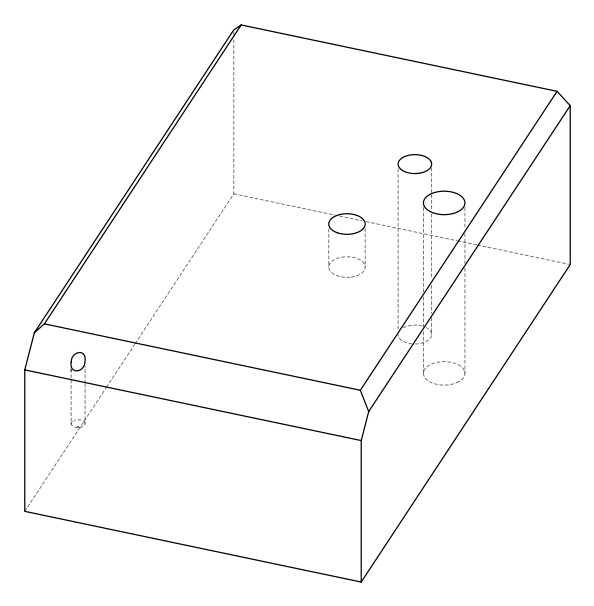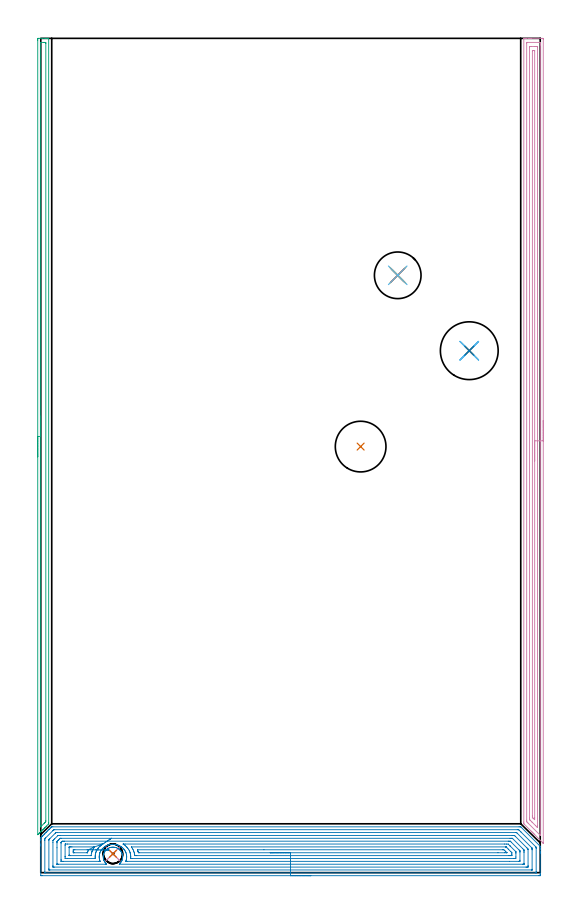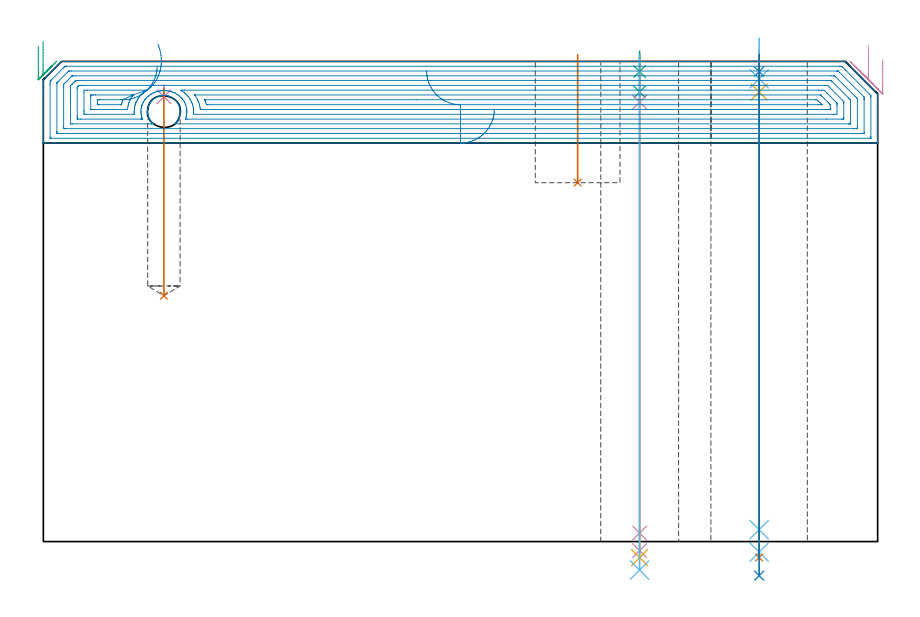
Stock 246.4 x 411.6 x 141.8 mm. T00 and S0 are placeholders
(PLAN: 16 operations, 11 tool changes, 41.5 min)
(1 INDEXABLE_INSERT_DRILL_BLIND_HOLE_FROM_SOLID | STEP1POCKET | UGT0302_004 | 0.15 min | 17554 mm3)
(2 SPOT_DRILL | STEP1HOLE | NXT0321_9005460120000 | 0.05 min | 184 mm3)
(3 SPOT_DRILL_1 | STEP1HOLE_1 | NXT0321_9005460120000 | 0.05 min | 182 mm3)
(4 SPOT_DRILL_2 | STEP1POCKET_1 | NXT0321_9005460120000 | 0.03 min | 1017 mm3)
(5 DRILL_BLIND_HOLE_INTO_CENTER | STEP1HOLE | NXT0301_125 | 0.05 min | 172 mm3)
(6 GUN_DRILL_THROUGH_HOLE | STEP1HOLE | UGT0307_003 | 0.68 min | 5153 mm3)
(7 SPADE_DRILL_TO_ENLARGE_THROUGH_HOLE | STEP1HOLE | UGT0306_005 | 0.6 min | 17850 mm3)
(8 DRILL_TO_ENLARGE_THROUGH_HOLE | STEP1HOLE | UGT0301_392 | 0.62 min | 67031 mm3)
(9 DRILL_BLIND_HOLE_INTO_CENTER_1 | STEP1HOLE_1 | NXT0301_125 | 0.05 min | 169 mm3)
(10 GUN_DRILL_THROUGH_HOLE_1 | STEP1HOLE_1 | UGT0307_001 | 0.63 min | 2570 mm3)
(11 SPADE_DRILL_TO_ENLARGE_THROUGH_HOLE_1 | STEP1HOLE_1 | UGT0306_005 | 0.6 min | 20435 mm3)
(12 DRILL_TO_ENLARGE_THROUGH_HOLE_1 | STEP1HOLE_1 | UGT0301_055 | 0.61 min | 35486 mm3)
(13 DRILL_BLIND_HOLE_INTO_CENTER_2 | STEP1POCKET_1 | UGT0301_210 | 0.25 min | 4175 mm3)
(14 AREA_MILL | FG_CHAMFER_SURFACE | UGT0205_001 | 17.91 min | 70146 mm3)
(15 AREA_MILL_1 | FG_CHAMFER_SURFACE_1 | UGT0205_001 | 6.44 min | 5674 mm3)
(16 AREA_MILL_2 | FG_CHAMFER_SURFACE_2 | UGT0205_001 | 12.76 min | 18005 mm3)
(TOOL UGT0302_004 | Indexable Insert Drill 25mm | D25 PA180 FL50 Z2)
(TOOL NXT0321_9005460120000 | NC Spot Drill, 142deg, 12mm, Carbide, Uncoated | D12 PA142 FL30 Z2)
(TOOL NXT0301_125 | Carbide Drill 6mm [861.1-0600-018A1-GP GC34] | D6 PA150 FL18.7 Z2)
(TOOL UGT0307_003 | Gun Drill 7 mm | D7 PA130 FL24 Z1)
(TOOL UGT0306_005 | Spade Drill 14.5mm | D14.5 PA132 FL10 Z2)
(TOOL UGT0301_392 | Twist Drill 28.5 mm | D28.5 PA118 FL165 Z2)
(TOOL UGT0307_001 | Gun Drill 5 mm | D5 PA130 FL24 Z1)
(TOOL UGT0301_055 | Twist Drill 23 mm | D23 PA118 FL155 Z2)
(TOOL UGT0301_210 | Twist Drill 9.6 mm | D9.6 PA118 FL84 Z2)
(TOOL UGT0205_001 | Chamfer Mill 20 x 3 x 45 deg. | D20 FL50 Z2)
(OP 1 INDEXABLE_INSERT_DRILL_BLIND_HOLE_FROM_SOLID)
G17 G21 G94 G90
T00 M6
G54
G17 G0 G90 X157.8 Y210.2 S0 M3
G43 Z151.8 H0
G94 G81 G98 Z106. F250. R143.8
G80
M5
M2
(OP 2 SPOT_DRILL)
G17 G21 G94 G90
T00 M6
G54
G17 G0 G90 X211.4 Y257.5 S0 M3
G43 Z151.8 H0
G94 G81 G98 Z138.8 F250. R144.8
G80
M5
M2
(OP 3 SPOT_DRILL_1)
G17 G21 G94 G90
T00 M6
G54
G17 G0 G90 X176.1 Y294.7 S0 M3
G43 Z151.8 H0
G94 G81 G98 Z138.8 F250. R144.8
G80
M5
M2
(OP 4 SPOT_DRILL_2)
G17 G21 G94 G90
T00 M6
G54
G17 G0 G90 X35.6 Y9.3 S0 M3
G43 Z151.8 H0
G94 G81 G98 Z131.387 F250. R134.8
G80
M5
M2
(OP 5 DRILL_BLIND_HOLE_INTO_CENTER)
G17 G21 G94 G90
T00 M6
G54
G17 G0 G90 X211.4 Y257.5 S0 M3
G43 Z151.8 H1
G94 G81 G98 Z132.8 F250. R143.8
G80
M5
M2
(OP 6 GUN_DRILL_THROUGH_HOLE)
G17 G21 G94 G90
T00 M6
G54
G17 G0 G90 X211.4 Y257.5 M8
G43 Z151.8 H0
Z148.64
S716 M3
G94 G1 Z136.668 F125. M26
G4 X.084
Z3.5 F250.
G4 X.084
Z-3.132 F125.
G4 X.084
M5
M9
G0 Z148.64
Z151.8
M2
(OP 7 SPADE_DRILL_TO_ENLARGE_THROUGH_HOLE)
G17 G21 G94 G90
T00 M6
G54
G17 G0 G90 X211.4 Y257.5 S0 M3
G43 Z151.8 H0
G94 G73 G98 Z-4.728 F250. Q13.321 R143.8
G80
M5
M2
(OP 8 DRILL_TO_ENLARGE_THROUGH_HOLE)
G17 G21 G94 G90
T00 M6
G54
G17 G0 G90 X211.4 Y257.5 S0 M3
G43 Z151.8 H0
G94 G73 G98 Z-10.062 F250. Q25.31 R143.8
G80
M5
M2
(OP 9 DRILL_BLIND_HOLE_INTO_CENTER_1)
G17 G21 G94 G90
T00 M6
G54
G17 G0 G90 X176.1 Y294.7 S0 M3
G43 Z151.8 H1
G94 G81 G98 Z132.8 F250. R143.8
G80
M5
M2
(OP 10 GUN_DRILL_THROUGH_HOLE_1)
G17 G21 G94 G90
T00 M6
G54
G17 G0 G90 X176.1 Y294.7 M8
G43 Z151.8 H0
Z138.99
S716 M3
G94 G1 Z129.804 F125. M26
G4 X.084
Z2.5 F250.
G4 X.084
Z-2.666 F125.
G4 X.084
M5
M9
G0 Z138.99
Z151.8
M2
(OP 11 SPADE_DRILL_TO_ENLARGE_THROUGH_HOLE_1)
G17 G21 G94 G90
T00 M6
G54
G17 G0 G90 X176.1 Y294.7 S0 M3
G43 Z151.8 H0
G94 G73 G98 Z-4.728 F250. Q13.321 R143.8
G80
M5
M2
(OP 12 DRILL_TO_ENLARGE_THROUGH_HOLE_1)
G17 G21 G94 G90
T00 M6
G54
G17 G0 G90 X176.1 Y294.7 S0 M3
G43 Z151.8 H0
G94 G73 G98 Z-8.41 F250. Q21.459 R143.8
G80
M5
M2
(OP 13 DRILL_BLIND_HOLE_INTO_CENTER_2)
G17 G21 G94 G90
T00 M6
G54
G17 G0 G90 X35.6 Y9.3 S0 M3
G43 Z151.8 H0
G94 G81 G98 Z72.6 F250. R133.8
G80
M5
M2
(OP 14 AREA_MILL)
G17 G21 G94 G90
T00 M6
G54
G17 G0 G90 X133.2 Y-1.5 S1061 M3
G43 Z151.8 H0
Z127.7
G94 G1 X133.162 Z126.828 F250.
X133.048 Z125.963
X132.859 Z125.112
X132.597 Z124.28
X132.263 Z123.474
X131.86 Z122.7
X131.392 Z121.964
X130.86 Z121.272
X130.271 Z120.629
X129.628 Z120.04
X128.936 Z119.508
X128.2 Z119.04
X127.426 Z118.637
X126.62 Z118.303
X125.788 Z118.041
X124.936 Z117.852
X124.072 Z117.738
X123.2 Z117.7
X0.595
X0.226 Y-1.496 Z117.702
X0.01 Y-1.492 Z117.706
X0. Y-1.272 Z117.926
Y13.21 Z132.405
Y13.801 Z132.998
Y14.097 Z133.293
Y15.87 Z135.065
Y16.461 Z135.66
X0.001 Y17.201 Z136.399
X0.595 Y17.796 Z136.993
X0.736 Y17.939 Z137.134
X1.06 Y18.26 Z137.46
X1.623 Y18.825 Z138.021
X1.967 Y19.167 Z138.367
X2.51 Y19.712 Z138.908
X2.875 Y20.075 Z139.274
X3.397 Y20.598 Z139.795
X3.989 Y21.19 Z140.389
X4.161 Y21.363 Z140.56
X4.283 Y21.485 Z140.682
X4.876 Y22.076 Z141.276
X5.319 Y22.519 Z141.719
X5.326 Y22.525 Z141.725
X5.405 Y22.601 Z141.782
X5.945 Y22.6 Z141.8
X235.997
X236.795 Y22.594 Z141.792
X236.88 Y22.52 Z141.72
X246.313 Y13.087 Z132.286
X246.39 Y13. Z132.195
X246.4 Y12.914 Z132.113
Y12.767 Z131.966
Y12.028 Z131.227
Y11.437 Z130.632
Y10.254 Z129.451
Y9.663 Z128.857
Y-0.681 Z118.516
X246.397 Y-0.976 Z118.221
X246.392 Y-1.492 Z117.706
X246.326 Y-1.494 Z117.703
X245.805 Y-1.5 Z117.7
X123.2
Y-0.086 Z119.114
X2.378
X2.156 Y-0.082 Z119.118
X2.048 Y-0.079 Z119.121
X2.009 Y-0.072 Z119.128
X2.007 Y-0.039 Z119.161
X2.004 Y0.05 Z119.25
X2. Y0.286 Z119.486
X2.001 Y15.87 Z135.07
X2.004 Y16.242 Z135.442
X2.016 Y16.756 Z135.956
X2.194 Y16.94 Z136.14
X2.378 Y17.128 Z136.328
X5.945 Y20.695 Z139.895
X6.195 Y20.94 Z140.14
X6.414 Y21.153 Z140.353
X6.452 Y21.179 Z140.379
X6.504 Y21.181 Z140.381
X6.614 Y21.184 Z140.384
X6.836 Y21.186 Z140.386
X235.105
X235.552 Y21.179 Z140.379
X235.773 Y21.165 Z140.365
X235.997 Y20.949 Z140.149
X236.647 Y20.303 Z139.503
X236.889 Y20.062 Z139.262
X244.022 Y12.927 Z132.127
X244.318 Y12.622 Z131.822
X244.39 Y12.546 Z131.746
X244.394 Y12.448 Z131.648
X244.397 Y12.323 Z131.523
X244.4 Y11.948 Z131.148
Y0.422 Z119.622
X244.395 Y0.046 Z119.246
X244.39 Y-0.061 Z119.139
X244.387 Y-0.08 Z119.12
X244.381 Y-0.082 Z119.118
X244.355 Y-0.084 Z119.116
X244.244 Y-0.085 Z119.115
X244.022 Y-0.086 Z119.114
X123.2
Y1.328 Z120.528
X4.518 Y1.329 Z120.529
X4.161 Y1.332 Z120.532
X4.043 Y1.335 Z120.535
X4.01 Y1.337 Z120.537
X4.006 Y1.417 Z120.617
X4.002 Y1.523 Z120.723
X4.001 Y1.684 Z120.884
X4. Y1.844 Z121.044
X4.001 Y16.029 Z135.229
X4.006 Y16.19 Z135.39
X4.011 Y16.294 Z135.494
X4.051 Y16.34 Z135.54
X4.161 Y16.46 Z135.66
X4.309 Y16.61 Z135.81
X4.455 Y16.756 Z135.956
X7.117 Y19.416 Z138.616
X7.426 Y19.717 Z138.917
X7.47 Y19.759 Z138.959
X7.55 Y19.765 Z138.965
X7.728 Y19.767 Z138.967
X8.263 Y19.771 Z138.971
X234.214
X234.571 Y19.768 Z138.968
X234.672 Y19.765 Z138.965
X234.727 Y19.762 Z138.962
X234.753 Y19.738 Z138.938
X234.865 Y19.632 Z138.832
X235.084 Y19.416 Z138.616
X242.239 Y12.261 Z131.461
X242.337 Y12.156 Z131.356
X242.384 Y12.105 Z131.305
X242.39 Y11.918 Z131.118
X242.397 Y11.597 Z130.797
X242.399 Y11.437 Z130.637
X242.4 Y11.276 Z130.476
X242.399 Y1.684 Z120.884
X242.398 Y1.525 Z120.725
X242.39 Y1.364 Z120.564
X242.386 Y1.334 Z120.534
X242.371 Y1.333 Z120.533
X242.328 Y1.33 Z120.53
X242.239 Y1.329 Z120.529
X123.2 Y1.328 Z120.528
Y2.743 Z121.943
X6.663
X6.078 Y2.748 Z121.948
X6.015 Y2.749 Z121.949
X6.01 Y2.832 Z122.032
X6.004 Y3.022 Z122.222
X6. Y3.402 Z122.602
Y14.983 Z134.183
X6.008 Y15.807 Z135.007
X6.029 Y15.87 Z135.07
X6.428 Y16.276 Z135.476
X6.836 Y16.688 Z135.888
X8.343 Y18.194 Z137.394
X8.455 Y18.304 Z137.504
X8.493 Y18.337 Z137.537
X8.513 Y18.351 Z137.551
X8.531 Y18.353 Z137.553
X8.62 Y18.356 Z137.556
X8.793 Y18.357 Z137.557
X9.511
X232.604
X233.322 Y18.356 Z137.556
X233.498 Y18.355 Z137.555
X233.67 Y18.35 Z137.55
X234.009 Y18.031 Z137.231
X234.214 Y17.836 Z137.036
X239.728 Y12.323 Z131.523
X239.89 Y12.16 Z131.36
X240.205 Y11.838 Z131.038
X240.39 Y11.645 Z130.845
X240.394 Y11.595 Z130.795
X240.399 Y11.492 Z130.692
X240.4 Y3.457 Z122.657
X240.395 Y3.041 Z122.241
X240.39 Y2.834 Z122.034
X240.376 Y2.749 Z121.949
X240.278 Y2.747 Z121.947
X239.564 Y2.743 Z121.943
X239.39
X123.2
Y4.157 Z123.357
X38.715 Y4.158 Z123.358
X38.796 Y4.234 Z123.434
X38.918 Y4.343 Z123.543
X39.167 Y4.596 Z123.796
X39.477 Y4.987 Z124.187
X39.755 Y5.419 Z124.619
X39.988 Y5.87 Z125.07
X40.061 Y6.032 Z125.232
X40.179 Y6.39 Z125.59
X40.274 Y6.752 Z125.952
X40.351 Y7.192 Z126.392
X40.385 Y7.635 Z126.835
X40.381 Y8.078 Z127.278
X40.334 Y8.518 Z127.718
X40.245 Y8.963 Z128.163
X40.119 Y9.401 Z128.601
X40.061 Y9.568 Z128.768
X39.891 Y9.931 Z129.131
X39.696 Y10.284 Z129.484
X39.446 Y10.654 Z129.854
X39.167 Y11.006 Z130.206
X39.014 Y11.167 Z130.367
X38.655 Y11.486 Z130.686
X38.273 Y11.78 Z130.98
X38.054 Y11.92 Z131.12
X37.825 Y12.05 Z131.25
X37.379 Y12.246 Z131.446
X36.936 Y12.399 Z131.599
X36.485 Y12.506 Z131.706
X36.039 Y12.569 Z131.769
X35.591 Y12.588 Z131.788
X35.143 Y12.568 Z131.768
X34.697 Y12.503 Z131.703
X34.246 Y12.394 Z131.594
X33.803 Y12.24 Z131.44
X33.38 Y12.05 Z131.25
X32.909 Y11.765 Z130.965
X32.537 Y11.48 Z130.68
X32.187 Y11.167 Z130.367
X32.015 Y10.987 Z130.187
X31.746 Y10.644 Z129.844
X31.504 Y10.284 Z129.484
X31.299 Y9.908 Z129.108
X31.122 Y9.521 Z128.721
X31.08 Y9.401 Z128.601
X30.955 Y8.963 Z128.163
X30.866 Y8.518 Z127.718
X30.819 Y8.078 Z127.278
X30.815 Y7.635 Z126.835
X30.849 Y7.192 Z126.392
X30.926 Y6.752 Z125.952
X31.014 Y6.413 Z125.613
X31.122 Y6.079 Z125.279
X31.214 Y5.87 Z125.07
X31.445 Y5.419 Z124.619
X31.719 Y4.987 Z124.187
X31.862 Y4.797 Z123.997
X32.015 Y4.613 Z123.813
X32.273 Y4.352 Z123.552
X32.467 Y4.163 Z123.363
X32.376 Y4.159 Z123.359
X31.991 Y4.157 Z123.357
X31.803
X8.62
X8.432 Y4.158 Z123.358
X8.057 Y4.163 Z123.363
X8.013 Y4.164 Z123.364
X8.009 Y4.173 Z123.373
X8.004 Y4.202 Z123.402
X8.001 Y4.256 Z123.456
X8. Y12.274 Z131.474
Y14.713 Z133.913
X8.001 Y14.983 Z134.183
X8.004 Y15.291 Z134.491
X8.008 Y15.368 Z134.568
X8.013 Y15.403 Z134.603
X8.031 Y15.424 Z134.624
X8.101 Y15.499 Z134.699
X8.468 Y15.87 Z135.07
X8.544 Y15.946 Z135.146
X8.988 Y16.39 Z135.59
X9.355 Y16.756 Z135.956
X9.434 Y16.833 Z136.033
X9.511 Y16.904 Z136.104
X9.56 Y16.936 Z136.136
X9.6 Y16.939 Z136.139
X9.687 Y16.941 Z136.141
X9.863 Y16.943 Z136.143
X10.215
X231.539
X232.243 Y16.942 Z136.142
X232.43 Y16.94 Z136.14
X232.617 Y16.936 Z136.136
X232.659 Y16.931 Z136.131
X232.685 Y16.909 Z136.109
X232.74 Y16.859 Z136.059
X232.845 Y16.756 Z135.956
X237.78 Y11.821 Z131.021
X238.163 Y11.437 Z130.637
X238.288 Y11.307 Z130.507
X238.384 Y11.205 Z130.405
X238.39 Y11.128 Z130.328
X238.398 Y10.822 Z130.022
X238.399 Y10.55 Z129.75
X238.4 Y9.934 Z129.134
Y4.614 Z123.814
X238.397 Y4.344 Z123.544
X238.393 Y4.19 Z123.39
X238.391 Y4.174 Z123.374
X238.377 Y4.164 Z123.364
X238.281 Y4.161 Z123.361
X238.156 Y4.158 Z123.358
X237.968 Y4.157 Z123.357
X237.78
X123.2
Y5.571 Z124.771
X42.503
X42.16 Y5.572 Z124.772
X42.002 Y5.575 Z124.775
X41.974 Y5.578 Z124.778
X41.967 Y5.58 Z124.78
X41.97 Y5.594 Z124.794
X41.986 Y5.651 Z124.851
X42.009 Y5.722 Z124.922
X42.131 Y6.117 Z125.317
X42.208 Y6.411 Z125.611
X42.323 Y7.004 Z126.204
X42.344 Y7.162 Z126.362
X42.369 Y7.509 Z126.709
X42.376 Y7.89 Z127.09
Y8.017 Z127.217
X42.341 Y8.409 Z127.609
X42.292 Y8.777 Z127.977
X42.243 Y9.036 Z128.236
X42.074 Y9.663 Z128.863
X41.991 Y9.911 Z129.111
X41.787 Y10.376 Z129.576
X41.693 Y10.55 Z129.75
X41.612 Y10.696 Z129.896
X41.317 Y11.149 Z130.349
X41.108 Y11.437 Z130.637
X40.934 Y11.655 Z130.855
X40.72 Y11.896 Z131.096
X40.257 Y12.323 Z131.523
X40.021 Y12.515 Z131.715
X39.828 Y12.664 Z131.864
X39.505 Y12.89 Z132.09
X38.965 Y13.21 Z132.41
X38.937 Y13.225 Z132.425
X38.908 Y13.239 Z132.439
X38.35 Y13.475 Z132.675
X38.045 Y13.583 Z132.783
X37.81 Y13.663 Z132.863
X37.503 Y13.749 Z132.949
X37.153 Y13.832 Z133.032
X36.803 Y13.896 Z133.096
X36.407 Y13.952 Z133.152
X36.262 Y13.967 Z133.167
X35.474 Y13.993 Z133.193
X35.37 Y13.99 Z133.19
X34.985 Y13.971 Z133.171
X34.644 Y13.932 Z133.132
X34.478 Y13.908 Z133.108
X34.153 Y13.856 Z133.056
X33.89 Y13.795 Z132.995
X33.587 Y13.722 Z132.922
X33.197 Y13.597 Z132.797
X32.695 Y13.409 Z132.609
X32.556 Y13.348 Z132.548
X32.251 Y13.21 Z132.41
X31.967 Y13.047 Z132.247
X31.803 Y12.949 Z132.149
X31.423 Y12.701 Z131.901
X30.932 Y12.323 Z131.523
X30.921 Y12.314 Z131.514
X30.912 Y12.306 Z131.506
X30.466 Y11.88 Z131.08
X30.325 Y11.729 Z130.929
X30.082 Y11.437 Z130.637
X30.055 Y11.402 Z130.602
X30.02 Y11.356 Z130.556
X29.696 Y10.872 Z130.072
X29.516 Y10.55 Z129.75
X29.384 Y10.295 Z129.495
X29.128 Y9.708 Z128.908
X29.118 Y9.674 Z128.874
X29.115 Y9.663 Z128.863
X29.015 Y9.28 Z128.48
X28.942 Y8.962 Z128.162
X28.908 Y8.777 Z127.977
X28.834 Y8.182 Z127.382
X28.827 Y7.89 Z127.09
X28.825 Y7.603 Z126.803
X28.845 Y7.286 Z126.486
X28.877 Y7.004 Z126.204
X28.937 Y6.661 Z125.861
X29.035 Y6.209 Z125.409
X29.062 Y6.117 Z125.317
X29.128 Y5.9 Z125.1
X29.195 Y5.696 Z124.896
X29.218 Y5.621 Z124.821
X29.226 Y5.577 Z124.777
X29.2 Y5.576 Z124.776
X29.128 Y5.574 Z124.774
X28.785 Y5.572 Z124.772
X10.951
X10.403 Y5.575 Z124.775
X10.053 Y5.578 Z124.778
X10.01 Y5.585 Z124.785
X10.004 Y5.627 Z124.827
X10.001 Y6.117 Z125.317
X10. Y6.518 Z125.718
Y14.583 Z133.783
X10.003 Y14.783 Z133.983
X10.006 Y14.883 Z134.083
X10.01 Y14.931 Z134.131
X10.042 Y14.983 Z134.183
X10.219 Y15.166 Z134.366
X10.403 Y15.352 Z134.552
X10.58 Y15.521 Z134.721
X10.751 Y15.524 Z134.724
X11.295 Y15.528 Z134.728
X11.638 Y15.529 Z134.729
X230.647
X230.991 Y15.528 Z134.728
X231.539 Y15.523 Z134.723
X231.612 Y15.522 Z134.722
X231.689 Y15.451 Z134.651
X231.851 Y15.296 Z134.496
X232.168 Y14.983 Z134.183
X235.997 Y11.154 Z130.354
X236.295 Y10.849 Z130.049
X236.367 Y10.773 Z129.973
X236.39 Y10.731 Z129.931
X236.393 Y10.683 Z129.883
X236.397 Y10.55 Z129.75
X236.4 Y10.15 Z129.35
X236.399 Y6.117 Z125.317
X236.396 Y5.72 Z124.92
X236.39 Y5.589 Z124.789
X236.271 Y5.578 Z124.778
X235.997 Y5.575 Z124.775
X235.653 Y5.572 Z124.772
X231.276 Y5.571 Z124.771
X123.2
Y6.985 Z126.185
X45.178 Y6.986 Z126.186
X44.35 Y7.004 Z126.204
X44.366 Y7.404 Z126.604
X44.379 Y7.799 Z126.999
X44.376 Y7.89 Z127.09
X44.353 Y8.295 Z127.495
X44.314 Y8.75 Z127.95
X44.31 Y8.777 Z127.977
X44.287 Y8.948 Z128.148
X44.112 Y9.663 Z128.863
X44.053 Y9.896 Z129.096
X43.921 Y10.282 Z129.482
X43.801 Y10.55 Z129.75
X43.672 Y10.832 Z130.032
X43.395 Y11.343 Z130.543
X43.337 Y11.437 Z130.637
X43.238 Y11.593 Z130.793
X42.834 Y12.151 Z131.351
X42.697 Y12.323 Z131.523
X42.503 Y12.552 Z131.752
X42.335 Y12.729 Z131.929
X42.171 Y12.883 Z132.083
X41.815 Y13.21 Z132.41
X41.612 Y13.377 Z132.577
X40.919 Y13.898 Z133.098
X40.72 Y14.025 Z133.225
X40.61 Y14.097 Z133.297
X40.705 Y14.112 Z133.312
X40.72 Y14.113 Z133.313
X41.593 Y14.115 Z133.315
X228.864
X229.755 Y14.108 Z133.308
X230.594 Y14.097 Z133.297
X230.647 Y14.05 Z133.25
X231.493 Y13.21 Z132.41
X231.539 Y13.164 Z132.364
X234.153 Y10.55 Z129.75
X234.214 Y10.489 Z129.689
X234.315 Y10.384 Z129.584
X234.364 Y10.332 Z129.532
X234.385 Y10.306 Z129.506
X234.39 Y10.219 Z129.419
X234.397 Y9.849 Z129.049
X234.399 Y9.663 Z128.863
Y7.706 Z126.906
X234.39 Y7.004 Z126.204
X234.23 Y6.987 Z126.187
X234.214
X233.34 Y6.985 Z126.185
X123.2
Y8.399 Z127.599
X47.341 Y8.4 Z127.6
X46.962 Y8.401 Z127.601
X46.445 Y8.404 Z127.604
X46.377 Y8.406 Z127.606
X46.353 Y8.495 Z127.695
X46.312 Y8.777 Z127.977
X46.263 Y9.119 Z128.319
X46.169 Y9.565 Z128.765
X46.146 Y9.663 Z128.863
X46.07 Y9.975 Z129.175
X45.886 Y10.55 Z129.75
X45.676 Y11.045 Z130.245
X45.484 Y11.437 Z130.637
X45.178 Y11.978 Z131.178
X44.707 Y12.696 Z131.896
X44.713 Y12.697 Z131.897
X44.745 Y12.699 Z131.899
X44.799 Y12.7 Z131.9
X229.376
X229.471 Y12.699 Z131.899
X229.517 Y12.696 Z131.896
X229.537 Y12.694 Z131.894
X229.571 Y12.671 Z131.871
X229.755 Y12.496 Z131.696
X229.929 Y12.323 Z131.523
X230.647 Y11.607 Z130.807
X231.865 Y10.386 Z129.586
X232.182 Y10.064 Z129.264
X232.387 Y9.854 Z129.054
X232.392 Y9.8 Z129.
X232.399 Y9.694 Z128.894
X232.4 Y8.777 Z127.977
X232.397 Y8.563 Z127.763
X232.393 Y8.456 Z127.656
X232.39 Y8.409 Z127.609
X232.297 Y8.407 Z127.607
X231.916 Y8.402 Z127.602
X231.539 Y8.4 Z127.6
X231.026
X123.2 Y8.399 Z127.599
Y9.814 Z129.014
X48.593 Y9.815 Z129.015
X48.296 Y9.818 Z129.018
X48.154 Y9.821 Z129.021
X48.12 Y9.934 Z129.134
X47.979 Y10.425 Z129.625
X47.942 Y10.55 Z129.75
X47.853 Y10.837 Z130.037
X47.746 Y11.108 Z130.308
X47.72 Y11.177 Z130.377
X47.695 Y11.249 Z130.449
X47.686 Y11.279 Z130.479
X47.691 Y11.28 Z130.48
X47.721 Y11.283 Z130.483
X47.853 Y11.285 Z130.485
X110.1 Y11.286 Z130.486
X227.972 Y11.285 Z130.485
X228.125
X228.488 Y11.279 Z130.479
X228.864 Y10.929 Z130.129
X229.251 Y10.55 Z129.75
X229.755 Y10.048 Z129.248
X229.921 Y9.88 Z129.08
X229.947 Y9.851 Z129.051
X229.967 Y9.826 Z129.026
X229.949 Y9.821 Z129.021
X229.755 Y9.817 Z129.017
X229.603 Y9.815 Z129.015
X228.864 Y9.814 Z129.014
X225.562
X123.2
X122.328 Z129.052
X121.464 Z129.166
X120.612 Z129.354
X119.78 Z129.617
X118.974 Z129.951
X118.2 Z130.353
X117.464 Z130.822
X116.772 Z131.353
X116.129 Z131.943
X115.54 Z132.586
X115.008 Z133.278
X114.54 Z134.014
X114.137 Z134.788
X113.803 Z135.593
X113.541 Z136.426
X113.352 Z137.277
X113.238 Z138.142
X113.2 Z139.014
G0 Z151.8
X33.804 Y16.251
Z146.9
G1 X34.129 Y16.469 Z146.12
X34.396 Y16.649 Z145.309
X34.604 Y16.788 Z144.473
X34.75 Y16.886 Z143.619
X34.833 Y16.942 Z142.752
X34.854 Y16.956 Z141.88
X34.812 Y16.928 Z141.01
X34.706 Y16.857 Z140.146
X34.539 Y16.744 Z139.298
X34.311 Y16.591 Z138.47
X34.023 Y16.398 Z137.669
X33.679 Y16.167 Z136.901
X33.281 Y15.9 Z136.173
X32.832 Y15.598 Z135.489
X32.334 Y15.264 Z134.854
X31.793 Y14.901 Z134.275
X31.212 Y14.511 Z133.754
X30.595 Y14.097 Z133.297
X30.252 Y13.866 Z133.066
X30.02 Y13.709 Z132.909
X29.738 Y13.49 Z132.69
X29.385 Y13.21 Z132.41
X29.248 Y13.09 Z132.29
X29.128 Y12.981 Z132.181
X28.794 Y12.656 Z131.856
X28.503 Y12.323 Z131.523
X28.383 Y12.178 Z131.378
X28.237 Y11.991 Z131.191
X28.011 Y11.661 Z130.861
X27.863 Y11.437 Z130.637
X27.677 Y11.106 Z130.306
X27.398 Y10.55 Z129.75
X27.381 Y10.514 Z129.714
X27.345 Y10.43 Z129.63
X27.182 Y10.004 Z129.204
X27.139 Y9.868 Z129.068
X27.084 Y9.663 Z128.863
X26.964 Y9.156 Z128.356
X26.9 Y8.777 Z127.977
X26.851 Y8.381 Z127.581
X26.827 Y7.89 Z127.09
X26.828 Y7.517 Z126.717
X26.852 Y7.004 Z126.204
X26.471 Y6.986 Z126.186
X26.453
X13.096 Y6.985 Z126.185
X12.204 Y6.986 Z126.186
X12.186 Y6.987 Z126.187
X12.01 Y7.004 Z126.204
X12.004 Y7.185 Z126.385
X12.001 Y7.89 Z127.09
X12. Y8.075 Z127.275
X12.001 Y13.394 Z132.594
X12.01 Y14.097 Z133.297
X12.17 Y14.113 Z133.313
X12.186
X13.06 Y14.115 Z133.315
X30.02 Y14.114 Z133.314
X30.595 Y14.097 Z133.297
X26.482 Y12.692 Z131.892
X26.476 Y12.677 Z131.877
X26.469 Y12.663 Z131.863
X26.453 Y12.639 Z131.839
X26.325 Y12.45 Z131.65
X26.241 Y12.323 Z131.523
X25.977 Y11.911 Z131.111
X25.723 Y11.437 Z130.637
X25.562 Y11.122 Z130.322
X25.389 Y10.722 Z129.922
X25.321 Y10.55 Z129.75
X25.221 Y10.279 Z129.479
X25.158 Y10.065 Z129.265
X25.056 Y9.663 Z128.863
X24.983 Y9.352 Z128.552
X24.833 Y8.433 Z127.633
X24.827 Y8.406 Z127.606
X24.811 Y8.404 Z127.604
X24.765 Y8.402 Z127.602
X24.67 Y8.4 Z127.6
X14.349
X14.123 Y8.402 Z127.602
X14.027 Y8.404 Z127.604
X14.015 Y8.406 Z127.606
X14.01 Y8.418 Z127.618
X14.005 Y8.463 Z127.663
X14.002 Y8.558 Z127.758
X14. Y8.747 Z127.947
Y12.293 Z131.493
Y12.323 Z131.523
X14.003 Y12.537 Z131.737
X14.007 Y12.644 Z131.844
X14.01 Y12.691 Z131.891
X14.103 Y12.693 Z131.893
X14.484 Y12.698 Z131.898
X14.861 Y12.7 Z131.9
X15.374
X26.074
X26.402
X26.453 Y12.698 Z131.898
X26.472 Y12.695 Z131.895
X26.482 Y12.692 Z131.892
X23.504 Y11.279 Z130.479
X23.257 Y10.55 Z129.75
X23.172 Y10.266 Z129.466
X23.053 Y9.852 Z129.052
X23.04 Y9.82 Z129.02
X23.024 Y9.818 Z129.018
X22.979 Y9.816 Z129.016
X22.886 Y9.814 Z129.014
X22.735
X16.493
X16.217 Y9.816 Z129.016
X16.079 Y9.818 Z129.018
X16.018 Y9.82 Z129.02
X16.01 Y9.862 Z129.062
X16.002 Y10.303 Z129.503
X16.001 Y10.55 Z129.75
X16.005 Y11.186 Z130.386
X16.01 Y11.276 Z130.476
X16.09 Y11.279 Z130.479
X16.275 Y11.283 Z130.483
X16.645 Y11.286 Z130.486
X16.796
X22.886
X23.039 Y11.285 Z130.485
X23.504 Y11.279 Z130.479
X24.376 Y11.269 Z130.507
X25.242 Y11.259 Z130.611
X26.096 Y11.248 Z130.789
X26.931 Y11.239 Z131.042
X27.741 Y11.229 Z131.366
X28.519 Y11.22 Z131.759
X29.26 Y11.211 Z132.219
X29.959 Y11.202 Z132.742
X30.609 Y11.195 Z133.324
X31.206 Y11.188 Z133.96
X31.745 Y11.181 Z134.646
X32.222 Y11.176 Z135.376
X32.634 Y11.171 Z136.145
X32.978 Y11.167 Z136.947
X33.25 Y11.163 Z137.776
X33.449 Y11.161 Z138.625
X33.573 Y11.16 Z139.489
X33.621 Y11.159 Z140.36
G0 Z151.8
M5
M2
(OP 15 AREA_MILL_1)
G17 G21 G94 G90
T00 M6
G54
G17 G0 G90 X-1.5 Y205.15 S1061 M3
G43 Z151.8 H0
Z146.4
G94 G1 Y205.188 Z145.528 F250.
Y205.302 Z144.664
Y205.491 Z143.812
Y205.753 Z142.98
Y206.087 Z142.174
Y206.49 Z141.4
Y206.958 Z140.664
Y207.49 Z139.972
Y208.079 Z139.329
Y208.722 Z138.74
Y209.414 Z138.208
Y210.15 Z137.74
Y210.924 Z137.337
Y211.73 Z137.003
Y212.562 Z136.741
Y213.414 Z136.552
Y214.278 Z136.438
Y215.15 Z136.4
Y410.572
X-1.499 Y410.971 Z136.401
X-1.495 Y411.46 Z136.403
X-1.491 Y411.591 Z136.405
X-1.01 Y411.6 Z136.886
X0.758 Z138.653
X2.166 Z140.062
X2.526 Z140.421
X3.247 Z141.147
X3.501 Z141.401
X3.881 Y411.593 Z141.773
X3.897 Y411.591 Z141.788
X3.9 Y411.418 Z141.8
Y24.687
X3.906 Y24.113 Z141.791
X3.855 Y24.055 Z141.754
X2.707 Y22.906 Z140.605
X2.178 Y22.377 Z140.077
X1.937 Y22.135 Z139.833
X1.813 Y22.012 Z139.71
X1.313 Y21.513 Z139.212
X1.053 Y21.251 Z138.949
X0.919 Y21.118 Z138.816
X0.448 Y20.648 Z138.348
X0.168 Y20.366 Z138.064
X-0.416 Y19.784 Z137.484
X-0.716 Y19.482 Z137.179
X-1.251 Y18.948 Z136.648
X-1.317 Y18.882 Z136.581
X-1.453 Y18.754 Z136.446
X-1.495 Y18.717 Z136.404
X-1.499 Y18.859 Z136.401
X-1.5 Y18.882 Z136.4
Y215.15
X-0.086 Z137.814
X-0.085 Y409.502 Z137.815
X-0.084 Y409.556 Z137.816
X-0.082 Y409.581 Z137.818
X-0.08 Y409.587 Z137.82
X-0.067 Y409.59 Z137.833
X0.347 Y409.598 Z138.247
X1.642 Y409.599 Z139.542
X2.116 Y409.597 Z140.016
X2.363 Y409.59 Z140.263
X2.479 Y409.581 Z140.379
X2.485 Y409.224 Z140.385
Y409.182
Y25.588
X2.479 Y25.167 Z140.379
X2.281 Y24.942 Z140.181
X2.042 Y24.694 Z139.942
X1.842 Y24.492 Z139.742
X1.642 Y24.292 Z139.542
X0.256 Y22.906 Z138.156
X0.166 Y22.817 Z138.066
X0.062 Y22.716 Z137.962
X-0.041 Y22.621 Z137.859
X-0.079 Y22.592 Z137.821
X-0.085 Y22.864 Z137.815
Y22.906
X-0.086 Y215.15 Z137.814
Y216.022 Z137.852
Y216.886 Z137.966
Y217.738 Z138.155
Y218.57 Z138.417
Y219.376 Z138.751
Y220.15 Z139.154
Y220.886 Z139.623
Y221.578 Z140.154
Y222.221 Z140.743
Y222.81 Z141.386
Y223.342 Z142.079
Y223.81 Z142.814
Y224.213 Z143.588
Y224.547 Z144.394
Y224.809 Z145.226
Y224.998 Z146.078
Y225.112 Z146.943
Y225.15 Z147.814
G0 Z151.8
M5
M2
(OP 16 AREA_MILL_2)
G17 G21 G94 G90
T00 M6
G54
G17 G0 G90 X247.9 Y223.05 S1061 M3
G43 Z151.8 H0
Z142.2
G94 G1 Y223.012 Z141.328 F250.
Y222.898 Z140.464
Y222.709 Z139.612
Y222.447 Z138.78
Y222.113 Z137.974
Y221.71 Z137.2
Y221.241 Z136.464
Y220.71 Z135.772
Y220.121 Z135.129
Y219.478 Z134.54
Y218.786 Z134.009
Y218.05 Z133.54
Y217.276 Z133.137
Y216.47 Z132.803
Y215.638 Z132.541
Y214.786 Z132.352
Y213.921 Z132.238
Y213.05 Z132.2
Y14.674
X247.893 Y14.519 Z132.206
X247.726 Y14.674 Z132.374
X247.712 Y14.688 Z132.388
X243.703 Y18.696 Z136.394
X243.539 Y18.858 Z136.556
X243.381 Y19.018 Z136.717
X243.257 Y19.142 Z136.841
X243.1 Y19.298 Z136.995
X242.949 Y19.45 Z137.149
X242.81 Y19.589 Z137.288
X242.661 Y19.737 Z137.435
X242.517 Y19.882 Z137.581
X242.363 Y20.036 Z137.735
X242.222 Y20.176 Z137.874
X242.085 Y20.314 Z138.013
X241.916 Y20.483 Z138.182
X238.708 Y23.691 Z141.39
X238.345 Y24.057 Z141.755
X238.307 Y24.099 Z141.793
X238.3 Y24.951 Z141.8
Y411.426
X238.302 Y411.59 Z141.788
X238.457 Y411.598 Z141.635
X238.619 Y411.6 Z141.481
X238.9 Z141.199
X239.587 Z140.508
X240.808 Z139.289
X241.343 Z138.751
X241.954 Z138.141
X247.224 Z132.873
X247.492 Y411.597 Z132.606
X247.892 Y411.59 Z132.205
X247.896 Y411.39 Z132.202
X247.899 Y410.979 Z132.201
X247.9 Y213.05 Z132.2
X246.486 Z133.614
X246.485 Y18.826 Z133.615
X246.484 Y18.696 Z133.616
X246.481 Y18.444 Z133.619
X246.479 Y18.394 Z133.621
X246.452 Y18.409 Z133.648
X246.404 Y18.454 Z133.696
X246.155 Y18.696 Z133.945
X240.465 Y24.386 Z139.635
X239.906 Y24.951 Z140.194
X239.721 Y25.147 Z140.379
X239.714 Y25.844 Z140.386
X239.715 Y409.061
X239.721 Y409.588 Z140.379
X239.752 Y409.592 Z140.348
X239.823 Y409.596 Z140.277
X239.93 Y409.599 Z140.17
X240.064 Y409.6 Z140.036
X246.212 Z133.888
X246.408 Y409.597 Z133.692
X246.44 Y409.595 Z133.66
X246.471 Y409.591 Z133.629
X246.479 Y409.551 Z133.621
X246.484 Y409.323 Z133.616
X246.485 Y409.192 Z133.615
X246.486 Y408.428 Z133.614
Y213.05
X245.072 Z135.028
X245.071 Y22.946 Z135.029
X245.066 Y22.27 Z135.034
X245.065 Y22.257 Z135.035
X245.038 Y22.27 Z135.062
X244.857 Y22.446 Z135.243
X244.136 Y23.163 Z135.964
X242.348 Y24.951 Z137.752
X241.455 Y25.844 Z138.645
X241.343 Y25.959 Z138.757
X241.155 Y26.156 Z138.945
X241.135 Y26.184 Z138.965
X241.133 Y26.257 Z138.967
X241.13 Y26.374 Z138.97
X241.128 Y26.956 Z138.972
X241.129 Y407.404 Z138.971
X241.131 Y407.514 Z138.969
X241.133 Y407.567 Z138.967
X241.135 Y407.587 Z138.965
X241.158 Y407.593 Z138.942
X241.343 Y407.596 Z138.757
X242.03 Y407.6 Z138.07
X243.786 Z136.314
X244.665 Y407.599 Z135.435
X244.857 Y407.596 Z135.243
X245.048 Y407.59 Z135.052
X245.065 Y407.588 Z135.035
X245.067 Y407.573 Z135.033
X245.07 Y407.535 Z135.03
X245.071 Y407.477 Z135.029
Y407.404
X245.072 Y213.05 Z135.028
X243.657 Z136.443
Y27.065
X243.655 Y26.738 Z136.445
X243.651 Y26.177 Z136.449
X243.644 Y26.117 Z136.456
X243.1 Y26.649 Z137.
X243.011 Y26.738 Z137.089
X242.919 Y26.831 Z137.181
X242.725 Y27.029 Z137.375
X242.59 Y27.171 Z137.51
X242.549 Y27.222 Z137.551
X242.547 Y27.235 Z137.553
X242.544 Y27.303 Z137.556
X242.543 Y27.631 Z137.557
Y28.198
Y405.29
X242.545 Y405.48 Z137.555
X242.547 Y405.548 Z137.553
X242.549 Y405.581 Z137.551
X242.563 Y405.59 Z137.537
X243.117 Y405.6 Z136.983
X243.53 Y405.595 Z136.57
X243.633 Y405.591 Z136.467
X243.651 Y405.588 Z136.449
X243.653 Y405.573 Z136.447
X243.655 Y405.537 Z136.445
X243.657 Y405.459 Z136.443
Y213.05
Y212.178 Z136.481
Y211.313 Z136.595
Y210.462 Z136.783
Y209.63 Z137.046
Y208.824 Z137.38
Y208.05 Z137.782
Y207.314 Z138.251
Y206.622 Z138.782
Y205.979 Z139.372
Y205.389 Z140.015
Y204.858 Z140.707
Y204.39 Z141.443
Y203.987 Z142.216
Y203.653 Z143.022
Y203.391 Z143.854
Y203.202 Z144.706
Y203.088 Z145.571
Y203.05 Z146.443
G0 Z151.8
M5
M2
